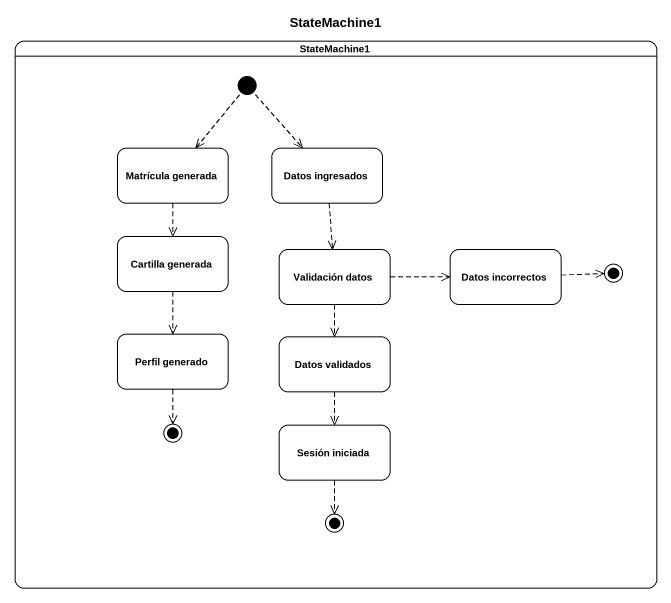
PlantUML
@startuml
title StateMachine1
hide empty description
state StateMachine1 {
  state "Matrícula generada" as Matrícula_generada
  state "Datos ingresados" as Datos_ingresados
  state "Cartilla generada" as Cartilla_generada
  state "Validación datos" as Validación_datos
  state "Datos incorrectos" as Datos_incorrectos
  state final1 <<end>>
  state "Perfil generado" as Perfil_generado
  state "Datos validados" as Datos_validados
  state final2 <<end>>
  state "Sesión iniciada" as Sesión_iniciada
  state final3 <<end>>
  [*] -[dashed]-> Matrícula_generada
  [*] -[dashed]-> Datos_ingresados
}
Matrícula_generada -[dashed]-> Cartilla_generada
Datos_ingresados -[dashed]-> Validación_datos
Cartilla_generada -[dashed]-> Perfil_generado
Validación_datos -right[dashed]-> Datos_incorrectos
Validación_datos -[dashed]-> Datos_validados
Datos_incorrectos -right[dashed]-> final1
Perfil_generado -[dashed]-> final2
Datos_validados -[dashed]-> Sesión_iniciada
Sesión_iniciada -[dashed]-> final3
@enduml
